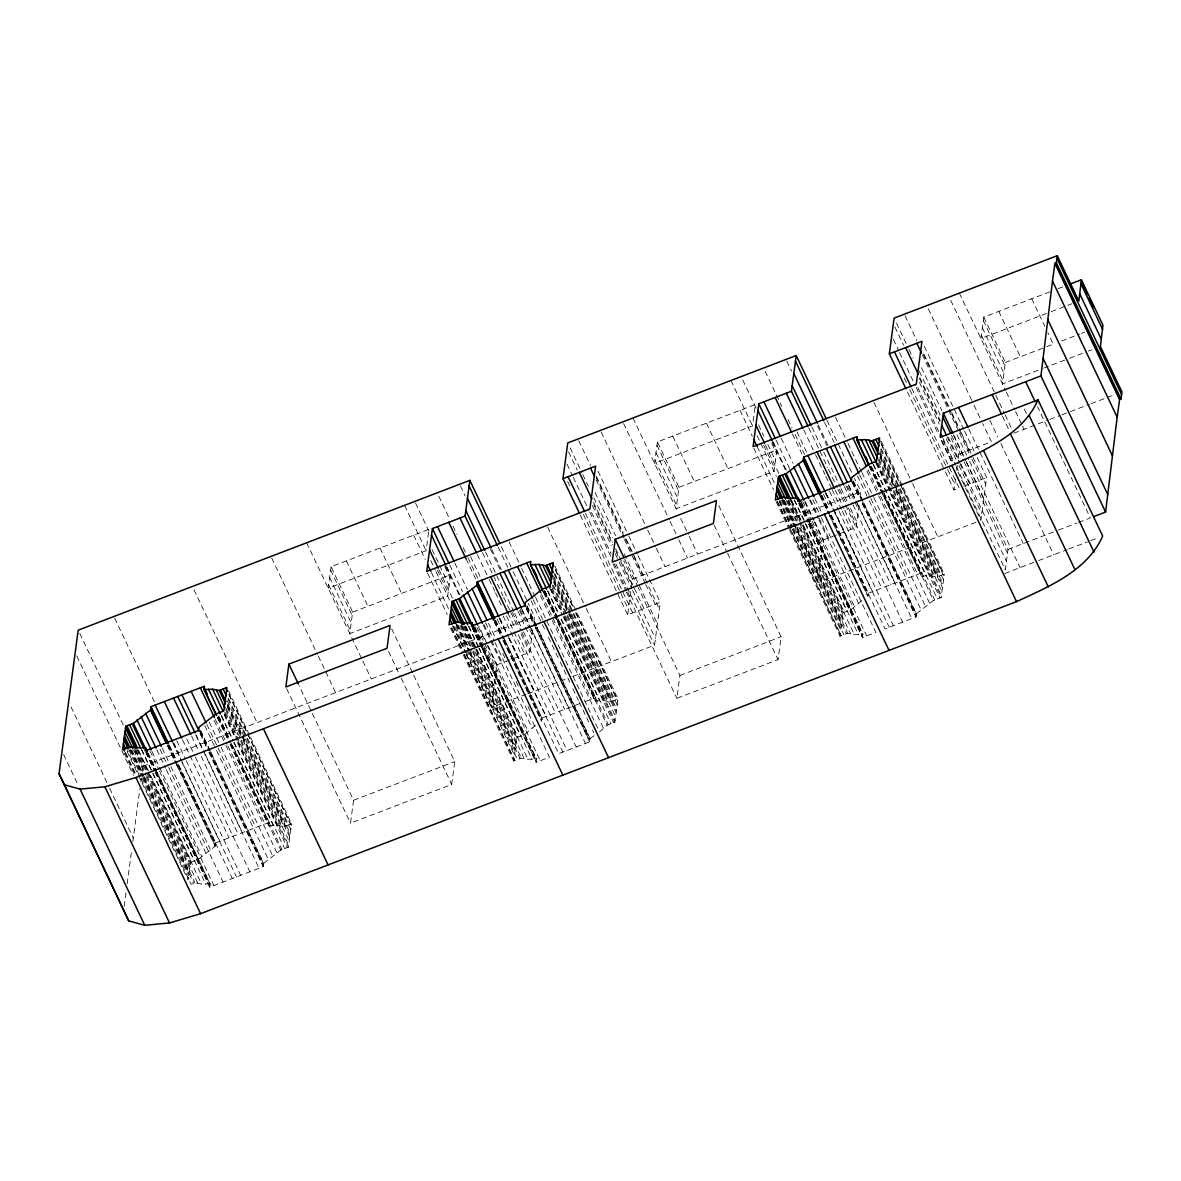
<?xml version="1.0" encoding="UTF-8"?>
<svg xmlns="http://www.w3.org/2000/svg" width="1181" height="1181" viewBox="0 0 1181 1181"><rect width="100%" height="100%" fill="white"/><g stroke="black" fill="none" stroke-linecap="round" stroke-linejoin="round"><path stroke-width="0.75" stroke-dasharray="5 3.75" d="M657.418 441.93L654.554 463.351L752.489 425.898L755.323 404.478L657.418 441.93L678.972 487.325L676.108 508.745L774.042 471.293L776.877 449.872L773.038 441.768M124.167 906.344L126.249 890.828M127.194 883.728L131.578 850.851M132.789 841.713L139.86 788.746M140.775 781.852L141.248 778.397M142.163 771.503L142.857 766.321L134.974 749.714M136.804 749.477L190.421 862.396L188.074 879.978L126.574 750.437M210.868 752.061L263.703 863.326L263.26 866.677L209.716 887.152L210.159 883.801L157.339 772.536M190.421 862.396L198.083 859.473L215.178 846.216L215.636 842.865L178.567 764.816M250.593 737.357L291.589 823.703L283.927 826.641L277.299 825.445L268.722 825.74L269.165 822.389L232.111 744.34M263.703 863.326L280.798 850.069L288.459 847.146L291.589 823.703M331.079 566.732L328.215 588.168L426.12 550.715L428.983 529.295L331.079 566.732L352.632 612.127L349.768 633.562L447.673 596.11L450.537 574.689L446.684 566.585M413.734 675.237L454.729 761.583L451.688 784.45L350.506 823.142L353.562 800.275L299.147 685.689M526.18 694.28L491.37 707.581L497.098 664.741L478.955 626.535M495.046 642.626L549.46 757.213L536.071 762.336L536.528 758.984L527.951 759.28L521.308 758.084L513.646 761.022L516.776 737.579L474.983 649.565M497.098 664.741L529.738 652.252L533.059 627.377M533.753 622.121L534.506 616.541L528.187 603.255M504.922 639.999L541.99 718.048L541.548 721.399L502.899 640.028M495.282 620.291L558.657 753.699L589.614 741.86L590.057 738.509L537.237 627.244M554.863 566.039L617.958 698.886L610.297 701.824L603.653 700.628L595.076 700.923L595.534 697.572L545.061 591.297M638.198 555.823L660.282 602.325L627.642 614.814L632.411 579.089L623.73 560.827M599.476 731.925L607.167 725.252L614.829 722.329L617.958 698.886M572.962 676.388L654.554 645.18L660.282 602.325M718.801 505.571L781.099 636.766L778.043 659.633L676.875 698.325L679.916 675.458L638.124 587.444M975.949 522.268L817.739 582.764L823.452 539.924L814.787 521.648M821.415 517.809L875.815 632.396L862.44 637.519L862.883 634.167L854.306 634.463L847.678 633.267L840.016 636.205L843.145 612.762L789.528 499.843M823.452 539.924L856.092 527.435L859.414 502.56M860.122 497.304L860.86 491.724L854.557 478.438M831.291 515.182L868.345 593.231L867.902 596.582L829.269 515.211M831.099 515.403L885.027 628.883L915.969 617.043L916.426 613.692L863.591 502.427M903.303 487.723L944.313 574.069L936.651 577.007L930.023 575.811L921.446 576.107L921.889 572.755L868.345 593.231M911.791 388.401L959.105 488.033L953.997 489.997L955.444 479.146M956.625 470.378L957.319 465.122M958.204 458.464L958.765 454.272L950.882 437.679M916.426 613.692L933.521 600.435L941.183 597.512L944.313 574.069M1049.85 291.84L983.803 317.099L980.939 338.534L1049.643 312.256M977.174 457.578L986.637 477.508L980.909 520.363L956.462 468.887M983.803 317.099L1005.356 362.493L1002.492 383.928L1041.996 368.812M966.206 461.372L1008.013 549.401L1005.297 569.729L956.403 466.775M516.776 737.579L524.438 734.656L535.51 725.488M843.145 612.762L850.807 609.839L861.879 600.671M590.057 738.509L594.958 735.246L592.596 730.271M1058.087 288.695L1064.686 286.171M1051.356 311.592L1071.979 303.709M352.632 612.127L450.537 574.689M678.972 487.325L776.877 449.872M1005.356 362.493L1045.052 347.317M1046.691 346.683L1053.29 344.158L1047.901 332.821M1061.527 341.014L1079.641 334.075M1081.294 333.455L1084.586 332.186M1043.709 368.162L1067.757 358.965M1069.484 358.301L1086.653 351.731M1088.365 351.082L1091.805 349.768M142.857 766.321L534.506 616.541M632.411 579.089L860.86 491.724M958.765 454.272L991.405 441.797L982.725 423.536M1013.844 433.22L1048.093 420.111M1049.806 419.462L1060.11 415.52M1061.837 414.856L1068.702 412.228M1070.414 411.579L1089.31 404.345M1091.037 403.695L1115.085 394.498M963.903 486.203L986.637 477.508M527.833 693.646L567.943 678.307M215.636 842.865L269.165 822.389M541.99 718.048L580.609 703.285M585.215 701.514L595.534 697.572M1008.013 549.401L1053.452 532.011M1058.486 530.092L1076.939 523.035M1078.607 522.386L1090.358 517.898L1037.523 406.633M353.562 800.275L454.729 761.583M679.916 675.458L781.099 636.766M210.159 883.801L201.582 884.097L194.954 882.901L191.13 884.362L127.253 749.846M1004.78 573.494L1036.903 561.211M1038.586 560.576L1067.196 549.637M1068.879 548.988L1087.376 541.917M1090.786 540.618L1097.577 538.005M1031.736 298.778L1044.816 326.325M998.772 311.371L1020.325 356.765M983.345 320.45L1004.898 365.844M1024.296 409.054L1026.658 414.044M982.371 327.816L1003.924 373.211M981.381 335.183L1002.935 380.577M959.385 293.139L1005.562 390.409M1006.33 392.033L1014.804 409.866M1015.571 411.49L1021.727 424.451M1022.495 426.075L1024.045 429.308M950.764 300.358L1004.381 413.291M1005.164 414.944L1011.482 428.231M1002.389 416.14L1009.489 431.095M989.855 420.274L997.738 436.867M1000.898 443.51L1053.732 554.775M928.325 308.95L973.262 403.607M974.059 405.26L981.942 421.868M968.848 428.983L1023.248 543.57M924.339 346.313L963.77 429.353M964.552 431.006L974.015 450.935M924.236 354.669L951.045 411.136M951.842 412.789L960.507 431.065M961.304 432.718L972.332 455.969M973.129 457.638L985.736 484.21M905.104 315.858L916.928 340.778M923.232 354.064L950.838 412.184M951.62 413.837L968.966 450.374M922.391 354.905L958.677 431.301M959.459 432.955L971.284 457.874M972.081 459.527L981.544 479.456M956.994 434.8L968.833 459.704M969.616 461.372L1020.089 567.648M953.598 434.815L965.423 459.719M921.475 367.749L941.98 410.914M953.805 435.833L965.645 460.738M966.427 462.406L983.773 498.943M951.517 435.258L963.342 460.162M964.139 461.83L1007.496 553.166M896.468 323.092L908.307 347.996M909.09 349.65L913.031 357.961M919.349 371.247L940.637 416.081M919.851 377.462L940.356 420.643M948.24 437.25L960.064 462.155M960.862 463.823L970.324 483.752M894.947 327.004L903.613 345.265M919.379 378.481L939.884 421.661M946.985 436.616L959.09 461.801M959.873 463.469L1006.389 561.447M919.512 382.467L939.22 423.994M946.321 438.933L958.145 463.853M958.942 465.506L981.81 513.661M942.999 438.535L955.606 465.107M917.829 387.501L939.116 432.349M943.058 440.646L953.318 462.243M941.7 440.646L951.96 462.229M893.308 339.287L898.815 350.905M899.612 352.573L915.378 385.774M916.176 387.442L938.245 433.944M941.405 440.587L952.447 463.838M904.277 378.127L906.639 383.102M909.798 389.745L946.867 467.809M947.649 469.462L954.75 484.417M907.48 392.003L944.534 470.068M945.331 471.721L953.997 489.997M873.955 402.322L911.806 482.04M912.588 483.693L937.817 536.838M881.233 441.222L902.52 486.055M880.982 443.052L901.487 486.232M902.269 487.886L944.062 575.9M881.602 445.001L943.117 574.527M881.233 448.736L899.376 486.941M900.158 488.594L943.53 579.93M880.554 449.326L898.682 487.517M899.479 489.185L940.475 575.546M879.904 451.112L897.25 487.635M898.047 489.303L942.999 583.96M879.668 452.943L942.748 585.791M879.491 453.652L895.272 486.867M896.054 488.535L937.847 576.549M880.214 456.427L895.183 487.974M895.98 489.643L942.497 587.621M879.875 457.431L894.858 488.993M895.641 490.646L936.651 577.007M878.885 458.789L893.072 488.683M893.869 490.351L941.966 591.651M878.398 459.97L890.223 484.874M893.382 491.517L933.595 576.225M878.339 462.819L941.434 595.682M877.306 462.996L941.183 597.512M876.391 462.878L930.023 575.811M876.11 463.454L887.152 486.705M890.312 493.348L939.987 597.97M873.482 464.458L937.36 598.974M873.113 464.502L925.948 575.767M871.416 466.48L883.462 492.034M884.038 493.038L934.717 599.978M871.357 466.997L883.181 491.901M883.964 493.569L921.815 573.287M870.412 466.495L883.019 493.067M883.816 494.721L921.667 574.438M869.644 465.919L933.521 600.435M869.467 465.978L921.505 575.59M869.393 466.51L882.015 493.082M882.798 494.736L921.446 576.107M868.02 469.728L879.86 494.647M880.642 496.3L917.711 574.35M866.839 470.909L877.867 494.16M878.664 495.828L929.919 603.771M835.454 417.055L847.279 441.96M848.061 443.628L861.48 471.854M861.968 472.592L873.305 496.758M873.792 497.511L925.83 607.108M859.62 474.91L908.499 577.878M857.45 475.913L868.493 499.164M869.275 500.818L921.328 610.429M826.951 420.318L853.76 476.77M853.332 480.829L862.794 500.759M853.273 481.361L916.353 614.209M824.633 422.577L834.096 442.506M853.022 482.35L861.79 500.774M862.573 502.442L916.205 615.36M852.165 481.996L859.266 496.95M862.425 503.593L916.043 616.512M852.106 482.527L859.192 497.467M862.248 503.342L915.969 617.043M848.593 485.022L857.273 503.283M858.056 504.937L895.124 583.001M848.711 485.79L911.791 618.637M818.256 424.88L828.516 446.477M847.441 486.336L858.484 509.572M786.797 361.106L791.521 371.07M817.547 425.869L827.01 445.798M845.936 485.657L850.66 495.621M844.415 486.616L852.298 503.224M853.081 504.877L890.932 584.595M811.893 427.197L822.936 450.448M823.718 452.102L840.282 486.985M841.064 488.639L847.382 501.925M850.527 508.568L856.845 521.854M839.514 489.303L847.397 505.911M848.179 507.579L902.594 622.166M808.778 427.788L827.704 467.646M828.486 469.315L837.167 487.576M837.949 489.244L856.092 527.435M835.218 490.13L843.884 508.406M844.681 510.059L881.735 588.108M803.685 429.751L814.713 452.987M815.51 454.655L824.973 474.585M825.755 476.238L831.276 487.871M832.074 489.525L841.536 509.454M842.319 511.122L850.999 529.383M829.52 491.163L838.185 509.424M838.982 511.093L893.382 625.679M796.954 431.774L807.199 453.371M826.124 493.215L860.816 566.29M826.006 493.658L872.538 591.637M825.327 492.757L834.007 511.033M834.79 512.687L889.204 627.273M765.14 371.351L781.704 406.22M788.007 419.506L791.949 427.817M795.108 434.46L804.571 454.39M823.497 494.234L828.221 504.198M821.828 495.252L828.132 508.539M792.466 434.032L801.929 453.962M821.636 495.474L828.25 509.306M820.81 495.267L829.49 513.543M830.273 515.196L868.124 594.914M820.662 496.419L867.976 596.065M819.806 495.282L828.472 513.558M814.905 498.544L821.208 511.831M812.735 499.548L820.618 516.156M781.246 438.328L793.071 463.232M810.417 499.77L818.3 516.377M819.097 518.046L828.56 537.96M809.605 500.198L818.271 518.474M819.068 520.127L858.484 603.166M776.138 440.277L789.543 468.503M805.324 501.718L813.989 519.994M804.733 501.881L813.399 520.142M814.196 521.81L854.409 606.503M802.74 501.408L811.421 519.67M812.203 521.323L866.618 635.909M772.891 441.989L786.295 470.215M801.264 501.777L810.727 521.707M811.524 523.36L822.567 546.611M742.701 379.928L756.106 408.168M771.887 441.384L785.291 469.61M801.058 502.826L805.782 512.79M800.585 502.973L809.265 521.234M810.048 522.903L862.883 634.167M800.526 503.49L809.192 521.766M809.989 523.419L862.809 634.684M771.828 443.495L776.448 453.209M800.334 503.549L850.807 609.839M799.581 502.988L808.247 521.249M809.044 522.917L862.661 635.836M799.138 504.007L807.819 522.282M808.601 523.936L862.514 636.987M798.563 503.003L805.663 517.942M808.823 524.585L862.44 637.519M794.503 499.991L858.366 634.507M758.527 424.924L763.915 436.261M767.768 444.366L775.474 460.575M794.134 500.035L846.969 611.3M765.391 445.089L778.796 473.33M791.418 499.903L802.46 523.153M803.242 524.807L820.588 561.344M791.506 501.039L800.187 519.315M803.331 525.958L844.341 612.304M790.429 499.947L801.471 523.198M802.268 524.866L854.306 634.463M763.708 445.252L774.485 467.942M788.495 500.006L842.894 614.592M730.936 380.518L752.489 425.898M757.095 435.627L776.345 476.164M787.889 500.478L795.595 516.688M787.638 501.202L797.101 521.131M800.26 527.774L850.733 634.049M786.369 500.714L798.208 525.634M798.991 527.287L842.363 618.623M784.597 500.419L796.422 525.324M797.205 526.992L847.678 633.267M783.475 499.755L796.083 526.327M796.88 527.996L841.817 622.653M783.387 500.877L796.009 527.449M796.806 529.103L846.482 633.725M740.029 410.338L752.356 436.276M757.124 446.536L775.253 484.741M782.353 499.681L818.625 576.077M782.442 499.932L841.581 624.483M781.409 500.109L794.016 526.667M794.813 528.335L841.33 626.314M779.977 500.213L792.584 526.785M793.381 528.453L843.839 634.728M779.283 500.803L791.905 527.376M792.687 529.044L840.798 630.344M753.862 448.249L773.57 489.775M779.091 501.394L791.713 527.966M792.495 529.634L817.739 582.764M777.334 501.231L841.212 635.747M777.172 501.512L789.794 528.084M790.576 529.752L840.252 634.374M776.138 501.689L788.76 528.261M789.543 529.915L840.016 636.205M706.386 423.197L727.939 468.591M672.727 436.069L694.28 481.464M714.165 525.117L726.787 551.675M727.57 553.343L778.043 659.633M656.976 445.281L678.529 490.661M655.986 452.648L677.54 498.028M655.012 460L676.565 505.394M633.001 417.956L677.658 511.993M680.728 518.474L688.434 534.683M689.202 536.307L697.661 554.14M623.598 423.521L669.332 519.847M670.129 521.5L678.012 538.108M678.795 539.776L687.475 558.037M601.173 432.098L646.908 528.424M647.69 530.077L655.573 546.685M656.37 548.353L665.036 566.614M597.985 471.13L627.952 534.24M628.735 535.894L637.415 554.169M596.302 476.164L623.11 532.631M626.27 539.274L659.382 609.027M578.734 440.675L590.559 465.594M596.08 477.213L624.469 537.001M625.251 538.654L633.149 555.262M633.931 556.93L642.612 575.191M596.036 479.722L623.642 537.842M624.424 539.51L644.929 582.691M645.712 584.344L655.175 604.273M595.121 492.566L615.626 535.731M624.291 554.007L657.418 623.745M624.719 559.218L637.341 585.791M570.113 447.909L581.938 472.813M582.735 474.467L588.256 486.1M593.777 497.718L612.703 537.576M593.497 502.279L612.422 542.138M615.567 548.781L643.955 608.569M568.578 451.821L577.258 470.082M593.822 504.966L612.732 544.825M615.892 551.468L619.833 559.764M620.63 561.433L631.658 584.669M592.36 505.63L611.286 545.489M615.227 553.786L618.386 560.429M619.169 562.097L631.791 588.669M632.573 590.323L655.455 638.478M591.474 512.318L611.182 553.845M615.921 563.809L654.554 645.18M566.939 464.103L572.46 475.722M573.243 477.39L589.024 510.591M589.806 512.259L611.094 557.092M614.253 563.736L626.875 590.308M627.657 591.976L630.019 596.951M612.998 563.809L625.62 590.382M626.402 592.035L676.875 698.325M585.422 513.218L632.736 612.85M567.662 481.361L570.039 486.336M583.444 514.562L628.381 609.234M580.329 515.167L627.642 614.814M547.585 527.139L585.436 606.857M586.234 608.51L611.463 661.655M555.41 569.522L572.755 606.06M575.915 612.703L617.707 700.717M555.247 569.818L572.593 606.355M575.752 612.998L616.748 699.344M554.878 573.553L573.006 611.758M573.804 613.411L617.176 704.747M554.199 574.143L572.327 612.334M573.11 614.002L614.12 700.363M553.549 575.929L570.895 612.452M571.678 614.12L616.63 708.777M553.298 577.76L569.862 612.629M570.644 614.282L616.393 710.608M553.919 580.137L611.492 701.366M553.845 581.244L568.829 612.791M569.626 614.46L616.142 712.438M553.52 582.248L610.297 701.824M553.313 585.274L566.718 613.5M567.5 615.168L615.611 716.468M552.044 584.787L566.23 614.681M567.028 616.334L607.241 701.027M551.985 587.636L564.607 614.209M565.389 615.877L615.065 720.499M551.734 589.467L563.573 614.386M564.356 616.039L614.829 722.329M550.818 589.363L561.078 610.946M564.238 617.589L603.653 700.628M549.755 588.271L562.377 614.843M563.16 616.497L613.633 722.787M547.91 590.928L558.155 612.526M561.315 619.169L610.99 723.791M547.541 590.987L557.801 612.57M560.96 619.213L599.594 700.584M544.485 590.279L557.107 616.851M557.89 618.519L608.363 724.794M544.987 591.814L555.247 613.397M558.392 620.04L595.46 698.104M544.042 591.312L556.664 617.884M557.447 619.538L595.298 699.255M544.072 592.404L556.694 618.977M557.476 620.63L607.167 725.252M543.895 592.463L556.517 619.036M557.299 620.689L595.15 700.407M543.039 591.327L595.076 700.923M541.666 594.545L591.341 699.167M540.47 595.726L551.512 618.977M552.295 620.645L603.55 728.588M509.085 541.872L520.924 566.777M521.707 568.445L535.111 596.671M535.598 597.409L579.768 690.413M580.55 692.066L598.693 730.271M533.251 599.727L542.714 619.656M531.096 600.73L544.5 628.956M548.442 637.268L559.484 660.519M560.266 662.172L569.729 682.101M572.888 688.744L578.41 700.377M579.192 702.031L588.655 721.96M501.379 546.788L512.421 570.039M513.204 571.707L527.405 601.601M526.977 605.646L536.44 625.576M526.903 606.178L536.366 626.107M537.163 627.761L589.998 739.026M498.279 547.394L507.741 567.323M526.652 607.167L535.436 625.59M536.218 627.259L589.836 740.177M526.416 608.23L589.688 741.328M526.534 608.997L534.417 625.605M535.2 627.273L589.614 741.86M522.238 609.839L568.755 707.818M521.559 608.938L530.239 627.214M531.022 628.868L585.436 743.454M491.901 549.696L501.364 569.626M520.29 609.485L528.97 627.761M529.752 629.414L532.114 634.389M460.428 485.922L465.166 495.887M490.395 549.032L500.641 570.615M519.566 610.474L524.305 620.438M518.06 611.433L564.577 709.412M485.524 552.014L513.912 611.802M514.709 613.456L522.592 630.064M523.375 631.732L530.476 646.671M512.362 612.467L521.028 630.728M521.825 632.396L576.225 746.983M482.424 552.605L502.929 595.785M503.711 597.453L510.015 610.739M510.812 612.393L517.898 627.347M521.057 633.99L529.738 652.252M508.066 613.293L515.152 628.233M518.311 634.876L555.38 712.925M477.316 554.568L488.358 577.804M489.155 579.472L494.662 591.091M495.459 592.759L501.763 606.045M506.501 616.01L524.63 654.2M503.15 615.98L567.028 750.496M470.584 556.591L480.047 576.52M499.77 618.032L506.073 631.318M509.232 637.961L534.462 691.106M499.652 618.475L508.317 636.736M509.114 638.404L546.168 716.454M499.77 619.243L507.653 635.85M508.435 637.504L562.85 752.09M438.786 496.168L449.828 519.419M452.973 526.062L456.914 534.358M463.232 547.644L467.174 555.956M467.956 557.609L478.216 579.207M497.127 619.051L501.866 629.015M495.459 620.069L504.139 638.331M466.096 558.849L475.559 578.779M494.455 620.084L503.121 638.36M503.918 640.013L541.769 719.731M494.293 621.236L500.611 634.522M503.756 641.165L541.607 720.882M494.234 621.767L502.117 638.375M488.535 623.361L495.636 638.301M502.737 653.255L506.679 661.552M516.141 681.481L518.503 686.471M527.966 706.4L530.328 711.375M485.583 622.697L494.263 640.973M454.877 563.145L467.499 589.718M484.062 624.587L502.191 662.777M483.236 625.015L532.129 727.983M449.784 565.094L462.406 591.666M478.364 626.698L486.247 643.305M487.044 644.959L528.055 731.319M477.183 627.879L540.263 760.726M446.521 566.806L459.926 595.032M474.91 626.594L483.59 644.856M484.372 646.524L496.197 671.428M415.55 503.091L429.751 532.985M445.517 566.201L458.922 594.427M474.703 627.642L479.427 637.607M474.231 627.79L482.896 646.051M483.693 647.719L536.528 758.984M473.374 626.653L482.837 646.583M483.62 648.236L536.454 759.501M444.706 566.688L450.094 578.026M473.182 626.712L482.645 646.642M483.442 648.295L524.438 734.656M473.212 627.805L536.307 760.653M472.267 627.288L481.73 647.218M482.527 648.886L536.144 761.804M471.987 627.17L481.449 647.099M482.247 648.753L523.242 735.113M472.208 627.82L536.071 762.336M468.931 626.461L478.394 646.391M479.176 648.059L532.011 759.324M432.172 549.741L449.105 585.392M468.562 626.52L478.025 646.435M478.822 648.103L520.614 736.117M439.037 569.906L452.441 598.147M465.845 626.373L476.105 647.97M476.888 649.624L494.234 686.161M465.152 625.856L517.972 737.121M464.856 626.432L475.116 648.015M475.899 649.683L527.951 759.28M437.339 570.069L448.116 592.759M463.956 626.314L474.201 647.911M462.922 626.491L473.95 649.742M474.747 651.395L516.54 739.409M404.566 505.335L426.12 550.715M430.74 560.444L435.361 570.172M436.129 571.796L449.991 600.981M461.535 625.295L469.226 641.504M461.284 626.019L472.326 649.27M473.109 650.923L524.364 758.866M460.014 625.531L471.839 650.451M472.636 652.104L515.994 743.44M458.228 625.236L521.308 758.084M457.106 624.572L469.728 651.144M470.51 652.813L515.462 747.47M456.25 624.026L468.857 650.598M469.654 652.266L520.112 758.542M413.69 535.141L425.234 559.454M431.39 572.431L448.898 609.558M455.999 624.498L468.695 651.322M469.403 652.739L515.211 749.3M455.836 626.58L514.975 751.131M454.405 626.698L517.485 759.545M452.928 625.62L465.55 652.192M466.333 653.861L514.429 755.161M427.507 573.065L447.215 614.592M452.736 626.21L465.358 652.783M466.141 654.451L491.37 707.581M451.762 627.702L463.602 652.621M464.384 654.274L514.857 760.564M451.6 627.997L463.424 652.901M464.222 654.569L513.897 759.191M450.566 628.159L462.391 653.078M463.188 654.732L513.646 761.022M380.031 548.014L401.584 593.408M391.649 628.735L412.937 673.569M346.373 560.886L367.926 606.281M388.593 651.587L400.433 676.492M401.215 678.16L451.688 784.45M330.636 570.083L352.189 615.478M329.647 577.45L351.2 622.845M328.658 584.816L350.211 630.211M306.661 542.773L362.08 659.5M362.847 661.109L371.321 678.942M271.748 558.082L317.482 654.407M318.279 656.06L335.625 692.597M286.643 688.626L350.506 823.142M194.009 589.777L257.089 722.639M228.509 690.855L249.796 735.689M229.055 694.339L291.353 825.534M228.893 694.635L290.393 824.161M228.509 698.37L246.652 736.575M247.434 738.228L290.806 829.564M227.83 698.96L245.973 737.151M246.755 738.819L287.765 825.179M227.195 700.746L244.541 737.269M245.323 738.937L290.275 833.594M227.726 704.23L290.024 835.425M227.564 704.954L285.123 826.183M227.49 706.061L289.788 837.255M227.151 707.065L242.135 738.627M242.932 740.28L283.927 826.641M226.161 708.423L240.348 738.317M241.145 739.985L289.242 841.285M225.674 709.604L237.514 734.508M240.658 741.151L280.871 825.844M225.63 712.453L288.71 845.316M224.597 712.63L237.204 739.203M238.001 740.856L288.459 847.146M224.464 714.18L237.086 740.738M237.868 742.406L277.299 825.445M224.183 714.741L234.429 736.339M237.588 742.982L287.263 847.604M221.541 715.745L233.38 740.664M234.163 742.318L284.636 848.608M221.187 715.804L233.011 740.708M233.808 742.362L273.239 825.401M218.706 716.114L228.952 737.697M218.633 716.631L230.738 741.668M231.255 743.203L281.993 849.611M218.47 717.782L230.31 742.701M231.092 744.355L268.943 824.072M217.54 717.28L229.542 742.126M230.147 743.853L280.798 850.069M217.466 717.797L229.291 742.716M230.088 744.37L268.722 825.74M215.311 719.362L227.136 744.281M227.918 745.934L264.987 823.984M214.115 720.543L225.158 743.794M225.94 745.462L277.195 853.405M209.244 722.226L220.286 745.477M221.068 747.145L273.121 856.742M206.896 724.543L255.79 827.512M204.726 725.547L215.769 748.798M216.566 750.452L268.604 860.063M200.622 730.463L210.085 750.393M200.549 730.995L263.629 863.842M200.401 732.146L209.067 750.407M209.864 752.076L263.481 864.994M200.061 733.047L206.542 746.584M209.524 752.976L263.319 866.145M200.165 733.814L208.063 750.422M208.845 752.09L263.26 866.677M195.869 734.656L204.549 752.917M205.332 754.57L242.4 832.635M195.987 735.423L259.067 868.271M191.691 736.25L197.995 749.536M201.154 756.18L238.222 834.229M186.79 738.937L194.673 755.545M195.456 757.213L249.87 871.799M182.494 739.764L229.011 837.742M176.796 740.797L185.476 759.058M186.258 760.726L240.673 875.313M114.675 618.165L154.888 702.857M173.814 742.716L178.552 752.681M173.282 743.292L219.814 841.271M172.618 742.391L181.284 760.667M182.081 762.321L236.48 876.907M169.104 744.886L175.408 758.172M169.223 745.654L177.106 762.262M177.888 763.93L232.303 878.516M169.031 745.418L175.349 758.689M178.493 765.332L215.562 843.396M168.101 744.901L176.766 763.177M177.549 764.83L215.4 844.548M167.938 746.052L215.252 845.699M167.082 744.916L175.748 763.192M176.545 764.845L215.178 846.216M162.181 748.178L170.064 764.786M170.846 766.439L210.277 849.479M160.011 749.182L167.909 765.79M168.691 767.443L223.106 882.03M156.881 749.832L165.547 768.108M166.344 769.761L205.774 852.8M152.009 751.515L201.685 856.136M150.031 751.027L158.697 769.303M159.494 770.957L213.894 885.543M147.876 752.607L156.542 770.868M147.802 753.124L210.1 884.318M147.61 753.183L198.083 859.473M146.857 752.622L155.538 770.883M156.32 772.551L209.938 885.47M145.913 752.105L154.593 770.381M155.375 772.034L209.79 886.621M145.839 752.637L154.519 770.898M155.095 771.916L209.716 887.152M141.779 749.625L205.656 884.141M141.425 749.669L194.26 860.934M138.782 750.673L149.825 773.924M150.622 775.592L191.617 861.938M137.719 749.581L201.582 884.097M135.771 749.64L190.171 864.226M79.777 633.474L123.931 726.477M134.132 749.167L145.957 774.086M146.754 775.74L198.009 883.683M133.66 750.348L145.484 775.267M146.267 776.921L189.639 868.256M131.873 750.053L143.698 774.957M144.481 776.626L194.954 882.901M130.751 749.389L143.359 775.961M144.156 777.629L189.108 872.287M130.678 750.511L143.285 777.083M144.082 778.737L193.758 883.358M129.718 749.566L142.34 776.138M143.122 777.792L188.857 874.117M128.685 749.743L141.307 776.301M142.089 777.969L188.606 875.948M125.407 752.518L136.45 775.769M125.245 752.814L135.49 774.396M124.212 752.976L134.457 774.574M76.78 655.883L133.556 775.459M70.993 706.858L108.844 786.576M109.626 788.244L133.276 838.052M63.612 754.526L78.596 786.074"/><path stroke-width="1.5" d="M905.901 388.682L889.337 353.813L894.106 318.102L1057.29 255.701L1078.843 301.081L1081.383 279.779L1069.676 284.252M1093.739 516.599L1105.593 512.067L1117.167 417.218L1119.573 399.562L1120.99 399.016L1121.95 391.871L1100.397 346.476L1102.936 325.174L1081.383 279.779M1105.593 512.067L1040.933 375.898L1052.507 281.048L1054.913 263.378L1056.331 262.832L1057.29 255.701M1040.933 375.898L943.339 413.217L940.12 437.324L1038.01 399.887L1102.685 536.056C1087.317 570.807 1048.92 586.632 1016.516 601.631L200.593 913.681L169.518 922.952L144.746 925.299L128.685 920.87L59.05 773.614L78.197 630.152L469.846 480.372L499.799 543.467M215.887 714.475L204.062 689.571L204.505 686.22L150.976 706.696L150.518 710.047L133.423 723.289L125.762 726.226L122.632 749.655L130.294 746.732L136.922 747.927L145.499 747.617L147.079 750.939M145.499 747.617L145.056 750.968L198.6 730.493L199.043 727.142L216.138 713.9L223.799 710.962L226.929 687.534L219.267 690.457L212.639 689.261L204.062 689.571M288.902 664.106L285.846 686.958L387.028 648.266L390.07 625.413L288.902 664.106L298.365 684.035M469.846 480.372L465.078 516.082L432.438 528.557L426.71 571.412L589.895 508.996L595.623 466.155L562.983 478.63L579.546 513.499M543.039 591.327L530.417 564.754L530.874 561.403L477.331 581.879L476.888 585.23L459.778 598.472L452.116 601.409L448.987 624.838L456.648 621.915L463.292 623.11L471.869 622.8L473.433 626.122M471.869 622.8L471.411 626.151L524.955 605.676L525.397 602.325L542.507 589.083L550.169 586.145L553.298 562.717L545.637 565.64L538.994 564.444L530.417 564.754M562.983 478.63L567.751 442.919L796.201 355.54L826.169 418.65M615.257 539.289L612.216 562.141L713.383 523.449L716.439 500.596L615.257 539.289L623.937 557.55M796.201 355.54L791.432 391.265L758.793 403.74L753.079 446.595L916.249 384.194L921.977 341.339L889.337 353.813M868.611 464.842L856.786 439.937L857.229 436.586L803.685 457.062L803.242 460.413L786.147 473.655L778.486 476.593L775.356 500.021L783.018 497.098L789.646 498.293L798.223 497.983L799.803 501.305M798.223 497.983L797.78 501.335L851.309 480.859L851.767 477.508L868.862 464.266L876.523 461.328L879.653 437.9L871.991 440.823L865.363 439.627L856.786 439.937M64.025 784.701L80.087 789.129L104.858 786.782L135.933 777.511L951.856 465.462C984.26 450.448 1022.657 434.623 1038.01 399.887M1081.456 281.669L1087.612 294.645M1089.148 297.878L1093.768 307.606M1081.102 284.119L1102.655 329.514M1079.803 293.951L1101.356 339.331M1056.936 258.373L1121.596 394.543M1056.331 262.832L1120.99 399.016M1055.489 263.156L1120.149 399.34M1054.913 263.378L1119.573 399.562M1052.507 281.048L1117.167 417.218M1047.798 319.697L1112.458 455.866M1043.074 358.33L1107.748 494.499M1025.684 381.729L1035.147 401.658M1029.404 416.052L1094.064 552.236M992.143 394.557L1001.606 414.487M1010.39 433.678L1075.05 569.847M983.655 450.788L1048.315 586.972M958.588 407.386L968.051 427.315M916.869 343.287L921.608 353.252M943.339 413.217L952.801 433.147M942.837 416.982L950.735 433.589M905.665 347.568L918.272 374.141M941.729 425.278L946.468 435.243M940.622 433.56L942.202 436.881M951.856 465.462L1016.516 601.631M894.445 351.864L910.994 386.733M878.457 438.358L880.037 441.679M875.815 439.362L878.974 446.005M873.187 440.365L877.926 450.33M871.991 440.823L878.295 454.109M868.936 440.041L877.616 458.317M865.363 439.627L876.391 462.878M861.289 439.598L872.331 462.849M857.007 438.254L859.369 443.244M865.673 456.53L867.253 459.852M856.845 439.406L868.685 464.325M853.051 438.181L866.455 466.406M843.839 441.694L858.823 473.256M795.463 361.12L823.851 420.908M834.642 445.222L851.988 481.759M830.464 446.817L847.013 481.7M793.809 373.403L817.473 423.226M826.272 448.426L843.618 484.948M792.171 385.685L811.096 425.529M791.432 391.265L807.996 426.134M817.075 451.939L834.421 488.476M786.339 393.214L802.888 428.083M807.878 455.453L825.224 491.99M803.685 457.062L821.031 493.599M775.12 397.495L791.669 432.379M803.626 457.578L820.175 492.462M803.464 458.73L820.027 493.614M803.316 459.881L819.865 494.765M803.242 460.413L819.009 493.628M824.368 514.207L889.027 650.391M798.341 463.675L814.108 496.876M763.9 401.791L780.449 436.66M793.824 466.982L808.808 498.544M758.793 403.74L775.356 438.623M789.749 470.333L803.936 500.227M757.907 410.442L772.094 440.336M798.149 498.515L799.729 501.836M786.147 473.655L799.552 501.895M784.952 474.112L796.776 499.032M782.309 475.131L793.352 498.382M755.929 425.175L764.609 443.436M779.681 476.135L790.724 499.386M778.486 476.593L788.731 498.175M778.235 478.423L787.697 498.352M777.703 482.453L785.586 499.061M777.157 486.483L782.678 498.102M753.965 439.893L757.124 446.536M776.921 488.314L781.645 498.279M776.67 490.145L780.611 498.441M776.138 494.16L778.5 499.15M590.515 468.104L594.456 476.401M579.295 472.385L591.917 498.958M568.076 476.681L584.639 511.55M552.088 563.175L553.668 566.496M549.46 564.178L553.402 572.49M546.833 565.182L552.354 576.815M545.637 565.64L551.94 578.926M542.581 564.858L551.247 583.134M538.994 564.444L550.036 587.695M534.934 564.415L546.759 589.319M533.797 569.714L536.956 576.358M531.273 565.891L542.315 589.142M526.682 562.997L540.883 592.892M543.895 621.486L608.555 757.656M517.485 566.511L532.469 598.073M469.093 485.952L497.481 545.725M508.288 570.039L525.634 606.576M504.095 571.634L521.441 608.171M467.455 498.22L491.119 548.043M499.917 573.243L517.263 609.765M465.816 510.502L484.741 550.346M465.078 516.082L481.627 550.951M490.72 576.756L508.066 613.293M459.97 518.031L476.534 552.9M481.508 580.27L498.854 616.807M477.331 581.879L494.677 618.416M448.75 522.312L466.096 558.849M477.257 582.395L494.603 618.933M477.109 583.547L493.658 618.431M476.947 584.698L492.728 617.914M476.888 585.23L493.437 620.099M498.19 638.965L562.85 775.135M471.987 588.492L486.956 620.04M437.531 526.608L454.095 561.477M467.469 591.799L482.453 623.361M432.438 528.557L449.001 563.44M463.38 595.15L477.582 625.044M431.537 535.259L445.739 565.153M471.795 623.332L473.374 626.653M459.778 598.472L472.4 625.044M458.582 598.929L470.407 623.848M455.955 599.948L467.779 624.852M429.574 549.992L438.254 568.253M453.312 600.952L464.354 624.203M452.116 601.409L463.159 624.66M451.88 603.24L462.125 624.823M451.334 607.27L458.435 622.21M450.802 611.3L456.324 622.918M427.611 564.71L430.755 571.353M450.551 613.131L455.29 623.096M450.315 614.961L454.257 623.258M449.769 618.977L452.146 623.967M263.422 728.751L328.082 864.92M225.733 687.992L227.313 691.313M223.106 688.995L226.25 695.639M220.463 689.999L225.984 701.632M219.267 690.457L225.571 703.743M216.212 689.674L224.892 707.936M212.639 689.261L222.884 710.859M208.565 689.232L220.404 714.136M204.283 687.888L207.443 694.531M204.136 689.04L216.743 715.612M200.327 687.814L214.514 717.708M191.13 691.328L206.099 722.89M181.918 694.856L199.264 731.393M177.741 696.45L195.086 732.988M173.563 698.06L190.909 734.582M164.351 701.573L181.697 738.11M155.154 705.087L172.5 741.624M150.976 706.696L168.322 743.233M150.902 707.212L168.248 743.75M150.74 708.364L167.303 743.248M150.592 709.515L166.359 742.731M150.518 710.047L166.3 743.262M145.617 713.309L161.398 746.51M141.1 716.616L156.084 748.178M137.026 719.967L151.227 749.861M145.44 748.149L147.005 751.47M133.423 723.289L146.045 749.861M132.228 723.746L144.052 748.665M129.585 724.765L140.628 748.016M126.958 725.769L137.203 747.352M125.762 726.226L136.007 747.809M125.511 728.057L134.974 747.986M124.979 732.087L132.863 748.695M124.448 736.117L129.954 747.735M124.197 737.948L128.921 747.898M123.946 739.778L127.888 748.075M123.415 743.794L125.777 748.784M122.883 747.824L124.448 751.146M135.933 777.511L200.593 913.681M104.858 786.782L169.518 922.952M80.087 789.129L144.746 925.299M59.05 773.614L128.685 920.87"/></g></svg>
